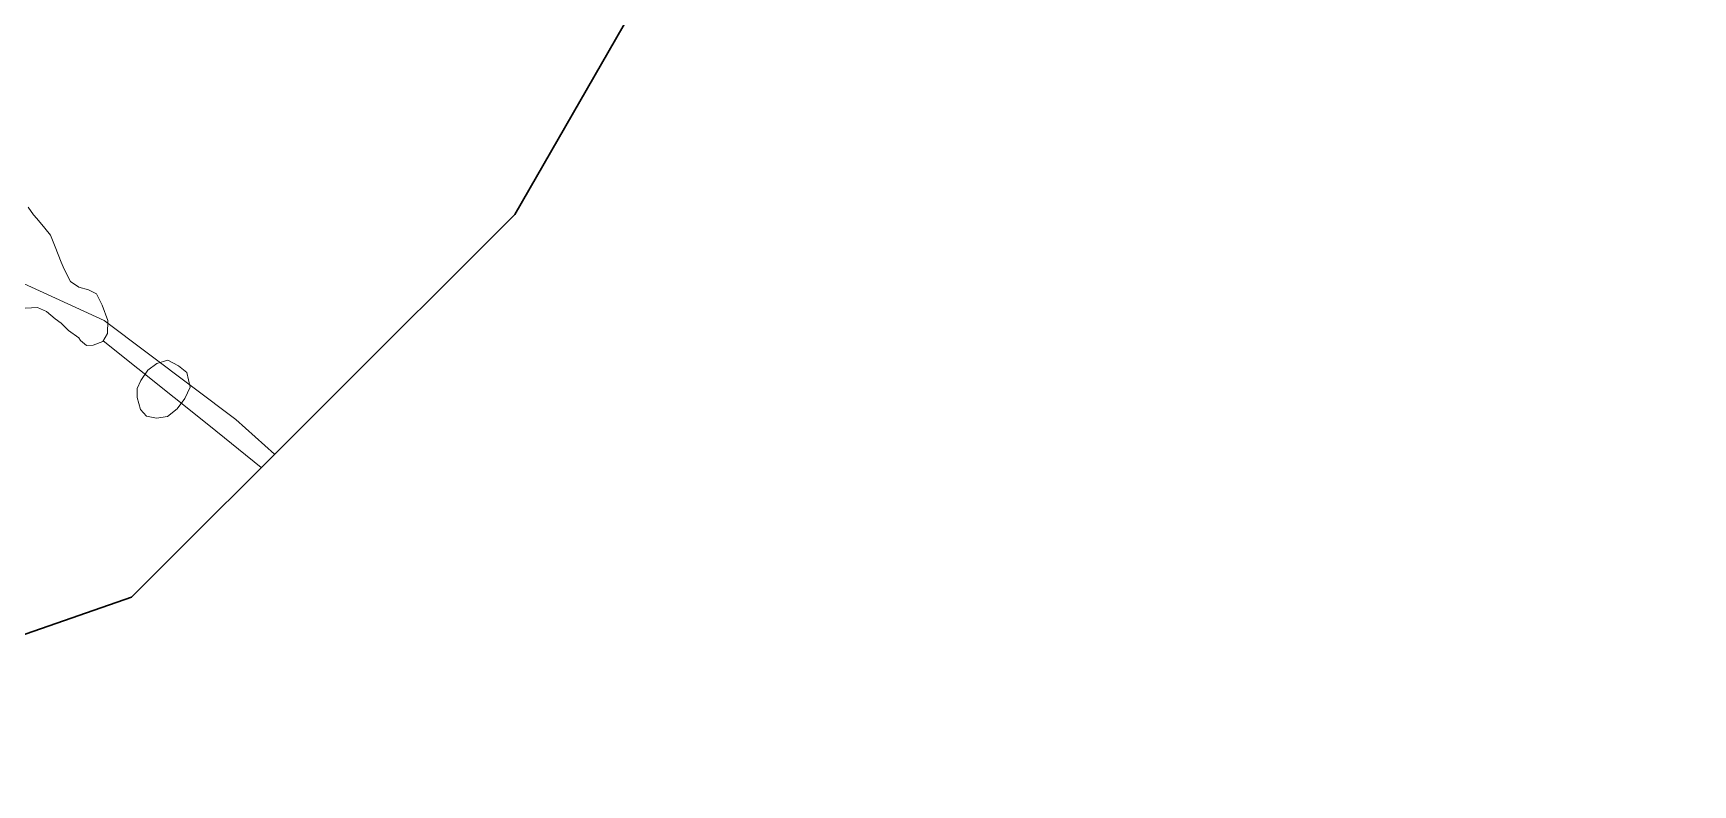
# Model space of a CAD drawing. Header units: metres. Extents: x 4652992 to 4879070, y 2074171 to 2309877.
# Drawn here: x 4653714.6 to 4653816.7, y 2306076 to 2306122.2 of the extents above; entities that cross this region are included whole.
import ezdxf

# ---------------------------------------------------------------- set-up
doc = ezdxf.new("R2010")
doc.units = ezdxf.units.M
doc.header["$MEASUREMENT"] = 0
for name, color, linetype, lineweight in [('Level 1', 2, 'Continuous', 0), ('Level 37', 3, 'Continuous', 0), ('Level 40', 1, 'Continuous', 0)]:
    doc.layers.add(name, color=color, linetype=linetype, lineweight=lineweight)
doc.layers.add('Limite', color=38, linetype='Continuous', lineweight=0, plot=False)

msp = doc.modelspace()

# ---------------------------------------------------------------- linework, layer by layer
at = {"layer": 'Level 1'}
msp.add_polyline3d([(4653648.051268, 2306148.693836, 1416.992421), (4653650.229677, 2306148.693728, 1417), (4653658.93091, 2306147.90613, 1416), (4653664.447878, 2306147.321108, 1415.6), (4653670.906679, 2306145.782717, 1415), (4653672.332888, 2306145.056521, 1414.56), (4653673.044314, 2306144.685488, 1414.36), (4653677.251284, 2306141.722475, 1414), (4653681.560732, 2306135.216921, 1413), (4653683.676516, 2306132.741884, 1412), (4653685.193911, 2306131.363894, 1411), (4653686.998293, 2306130.539675, 1410), (4653691.247317, 2306127.696902, 1409), (4653695.269717, 2306124.061526, 1408), (4653700.044497, 2306117.899477, 1407), (4653705.926516, 2306112.36072, 1406.28), (4653708.527102, 2306110.29053, 1406.24), (4653710.169497, 2306108.955691, 1406.2), (4653711.449892, 2306107.991091, 1406.2), (4653718.931887, 2306104.561526, 1406), (4653727.035097, 2306098.459475, 1405.98), (4653729.414101, 2306096.324526, 1405.645706)], dxfattribs=at)
at = {"layer": 'Level 37', "extrusion": (0.5959880783982591, 0.725547256561387, 0.3440630594867684), "elevation": 4447232.067154, "flags": 128}
msp.add_lwpolyline([(-2132277.4975, -1628124.054403), (-2132273.343375, -1628123.984645), (-2132265.036146, -1628123.623664)], dxfattribs=at)
at = {"layer": 'Level 40', "color": 3, "elevation": 1408.8, "flags": 128}
msp.add_lwpolyline([(4653720.971354, 2306099.812239), (4653720.958351, 2306100.369998), (4653721.190339, 2306100.876508), (4653721.619333, 2306101.512577), (4653722.169537, 2306101.909833), (4653722.849385, 2306102.109224), (4653723.50146, 2306101.759451), (4653724.014221, 2306101.353409), (4653724.213381, 2306100.457892), (4653723.898491, 2306099.7552), (4653723.428654, 2306099.127577), (4653722.820711, 2306098.656917), (4653722.157619, 2306098.539392), (4653721.545071, 2306098.667501), (4653721.163262, 2306099.088947), (4653720.971354, 2306099.812239)], dxfattribs=at)
at = {"layer": 'Level 40', "color": 3}
msp.add_polyline3d([(4653714.265446, 2306111.523196, 1411.384873), (4653714.588493, 2306111.069251, 1411.184873), (4653714.789865, 2306110.840285, 1410.784872), (4653715.274652, 2306110.235791, 1410.384873), (4653715.629288, 2306109.812645, 1409.784872), (4653715.918748, 2306109.098918, 1409.284872), (4653716.290571, 2306108.153822, 1408.884873), (4653716.469962, 2306107.708821, 1408.884873), (4653716.855589, 2306106.949013, 1408.884873), (4653717.373965, 2306106.614267, 1408.884873), (4653717.971438, 2306106.444124, 1408.884873), (4653718.464418, 2306106.205244, 1408.884873), (4653718.815767, 2306105.497793, 1408.884873), (4653719.165764, 2306104.564125, 1408.884873), (4653719.134826, 2306103.755312, 1408.884873), (4653718.854262, 2306103.270417, 1408.884873), (4653718.262874, 2306103.031676, 1408.884873), (4653717.855098, 2306103.026331, 1408.884873), (4653717.466599, 2306103.334029, 1408.884873), (4653717.363465, 2306103.491475, 1408.884873), (4653716.732959, 2306103.940338, 1408.884873), (4653716.284695, 2306104.396381, 1408.884873), (4653715.927359, 2306104.66604, 1408.984873), (4653715.380468, 2306105.111082, 1409.084872), (4653714.826181, 2306105.358696, 1409.384873), (4653713.70144, 2306105.300744, 1409.884873)], dxfattribs=at)
at = {"layer": 'Limite', "color": 5, "linetype": 'Continuous', "lineweight": 30}
msp.add_polyline3d([(4653840.686876, 2306128.285639, 1405.147597), (4653814.965966, 2306128.732984, 1406.605484), (4653812.336694, 2306128.738746, 1406.810842), (4653803.300351, 2306128.758893, 1407.67078), (4653799.12391, 2306128.64005, 1408.149604), (4653791.890353, 2306128.434553, 1408.600331), (4653780.208793, 2306130.450263, 1409.876451), (4653768.958999, 2306134.266302, 1411.959914), (4653759.714995, 2306138.096755, 1412.766482), (4653744.193206, 2306111.083628, 1406.321376), (4653720.613411, 2306087.535747, 1405.497159), (4653692.383689, 2306077.711303, 1405.891534), (4653673.419563, 2306075.990233, 1406.295985), (4653671.857834, 2306080.507685, 1406.864712), (4653659.450103, 2306095.399977, 1413.099665), (4653654.652496, 2306116.82641, 1419.620416), (4653639.973159, 2306187.690755, 1428.046334), (4653643.452539, 2306219.182752, 1430.005766), (4653648.636731, 2306266.105788, 1430.180254), (4653648.911291, 2306266.806316, 1430.168765), (4653649.932598, 2306269.412487, 1430.231914), (4653649.253793, 2306280.242387, 1430.329655)], dxfattribs=at)

doc.saveas('drawing.dxf')
